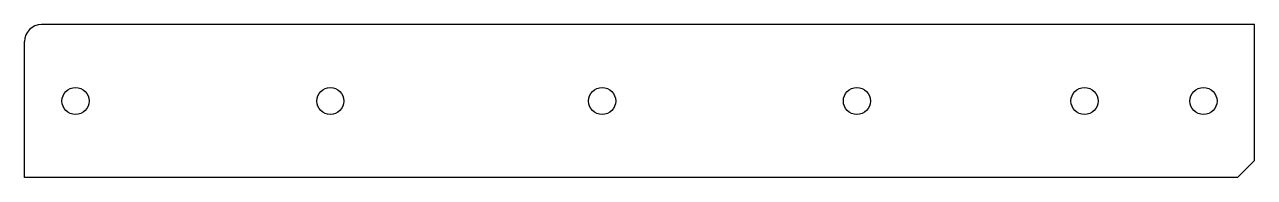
# Model space of a CAD drawing. Extents: x -370 to -8, y 230 to 275.
import ezdxf

# ---------------------------------------------------------------- set-up
doc = ezdxf.new("R2010")
doc.units = 0
doc.layers.add('VISIBLE', color=7, linetype='CONTINUOUS')

msp = doc.modelspace()

# ---------------------------------------------------------------- linework, layer by layer
at = {"layer": 'VISIBLE'}
for p, q in [((-8, 274.86), (-365, 274.86)), ((-8, 234.86), (-8, 274.86)), ((-370, 229.86), (-370, 269.86)), ((-8, 234.86), (-13, 229.86)), ((-13, 229.86), (-370, 229.86))]:
    msp.add_line(p, q, dxfattribs=at)
for centre in [(-355, 252.36), (-280, 252.36), (-200, 252.36), (-125, 252.36), (-58, 252.36), (-23, 252.36)]:
    msp.add_circle(centre, 4, dxfattribs=at)
msp.add_arc((-365, 269.86), 5, 90, 180, dxfattribs=at)

doc.saveas('drawing.dxf')
